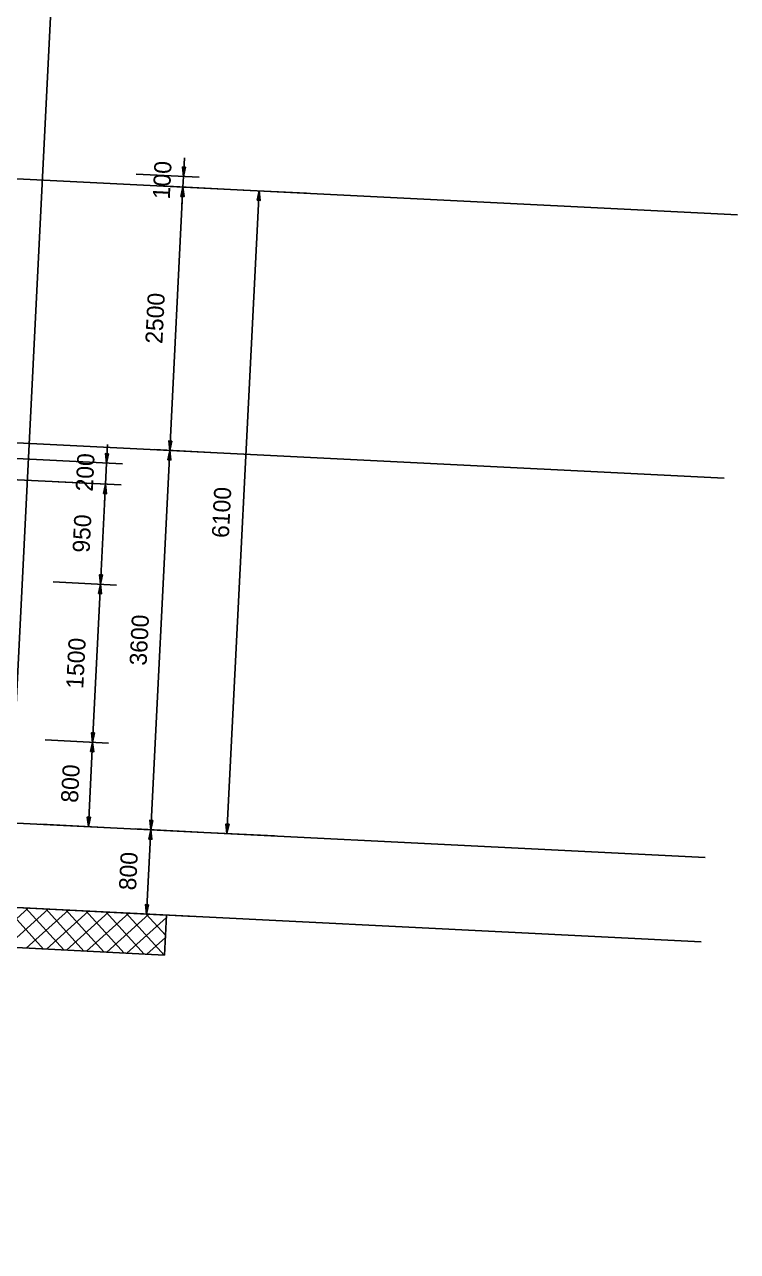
# Model space of a CAD drawing. Extents: x 549999 to 550212, y 1838161 to 1838467.
# Drawn here: x 550130.71 to 550137.47, y 1838233.41 to 1838245.04 of the extents above; entities that cross this region are included whole.
import ezdxf

# ---------------------------------------------------------------- set-up
doc = ezdxf.new("R2010")
doc.units = 0
for name, color, linetype in [('Level 11', 7, 'Continuous'), ('Level 18', 7, 'Continuous'), ('Level 20', 7, 'Continuous'), ('Level 28', 7, 'Continuous')]:
    doc.layers.add(name, color=color, linetype=linetype)

msp = doc.modelspace()

# ---------------------------------------------------------------- linework, layer by layer
at = {"layer": 'Level 11'}
for p, q in [((550130.349, 1838236.303), (550130.747, 1838236.664)), ((550130.894, 1838236.276), (550130.533, 1838236.675)), ((550130.539, 1838236.294), (550130.938, 1838236.654)), ((550131.085, 1838236.267), (550130.724, 1838236.665)), ((550130.73, 1838236.284), (550131.129, 1838236.645)), ((550131.275, 1838236.257), (550130.915, 1838236.656)), ((550131.466, 1838236.248), (550131.106, 1838236.646)), ((550130.921, 1838236.275), (550131.319, 1838236.635)), ((550131.111, 1838236.265), (550131.51, 1838236.626)), ((550131.657, 1838236.238), (550131.296, 1838236.637)), ((550131.302, 1838236.256), (550131.701, 1838236.616)), ((550131.847, 1838236.228), (550131.487, 1838236.627)), ((550131.493, 1838236.246), (550131.891, 1838236.607)), ((550132.038, 1838236.219), (550131.678, 1838236.617)), ((550131.683, 1838236.237), (550132.059, 1838236.576)), ((550132.05, 1838236.406), (550131.868, 1838236.608)), ((550132.06, 1838236.597), (550132.059, 1838236.598)), ((550131.874, 1838236.227), (550132.049, 1838236.386))]:
    msp.add_line(p, q, dxfattribs=at)
at = {"layer": 'Level 18'}
for p, q in [((550108.624, 1838244.679), (550137.471, 1838243.236)), ((550108.499, 1838242.182), (550137.346, 1838240.74)), ((550108.319, 1838238.586), (550137.166, 1838237.144)), ((550108.279, 1838237.787), (550137.126, 1838236.345))]:
    msp.add_line(p, q, dxfattribs=at)
at = {"layer": 'Level 20'}
for p, q in [((550126.746, 1838160.837), (550132.841, 1838282.755)), ((550070.607, 1838243.926), (550131.641, 1838240.875)), ((550132.229, 1838243.777), (550132.22, 1838243.599)), ((550070.597, 1838243.726), (550131.631, 1838240.675)), ((550131.771, 1838243.622), (550132.37, 1838243.592)), ((550132.665, 1838243.477), (550132.066, 1838243.507)), ((550132.665, 1838243.477), (550132.066, 1838243.507)), ((550132.22, 1838243.599), (550132.215, 1838243.499)), ((550132.215, 1838243.499), (550132.091, 1838241.002)), ((550132.206, 1838243.321), (550132.215, 1838243.499)), ((550132.937, 1838243.463), (550132.632, 1838237.371)), ((550133.386, 1838243.441), (550132.787, 1838243.471)), ((550131.5, 1838241.06), (550131.491, 1838240.882)), ((550132.091, 1838241.002), (550131.911, 1838237.407)), ((550132.54, 1838240.98), (550131.941, 1838241.01)), ((550132.54, 1838240.98), (550131.941, 1838241.01)), ((550131.481, 1838240.682), (550131.491, 1838240.882)), ((550131.032, 1838240.705), (550131.631, 1838240.675)), ((550131.434, 1838239.734), (550131.481, 1838240.682)), ((550131.472, 1838240.504), (550131.481, 1838240.682)), ((550130.984, 1838239.756), (550131.584, 1838239.726)), ((550130.984, 1838239.756), (550131.584, 1838239.726)), ((550131.359, 1838238.235), (550131.434, 1838239.734)), ((550130.909, 1838238.258), (550131.509, 1838238.228)), ((550130.909, 1838238.258), (550131.509, 1838238.228)), ((550131.319, 1838237.436), (550131.359, 1838238.235)), ((550130.869, 1838237.459), (550131.469, 1838237.429)), ((550132.36, 1838237.384), (550131.761, 1838237.414)), ((550132.36, 1838237.384), (550131.761, 1838237.414)), ((550131.911, 1838237.407), (550131.871, 1838236.608)), ((550133.082, 1838237.348), (550132.482, 1838237.378)), ((550132.32, 1838236.585), (550131.721, 1838236.615))]:
    msp.add_line(p, q, dxfattribs=at)
for points in [[(550132.24, 1838243.687), (550132.22, 1838243.599), (550132.21, 1838243.689)], [(550132.196, 1838243.411), (550132.215, 1838243.499), (550132.226, 1838243.409)], [(550132.196, 1838243.411), (550132.215, 1838243.499), (550132.226, 1838243.409)], [(550132.917, 1838243.375), (550132.937, 1838243.463), (550132.947, 1838243.373)], [(550132.11, 1838241.091), (550132.091, 1838241.002), (550132.08, 1838241.092)], [(550131.51, 1838240.971), (550131.491, 1838240.882), (550131.481, 1838240.972)], [(550132.071, 1838240.914), (550132.091, 1838241.002), (550132.101, 1838240.912)], [(550131.462, 1838240.594), (550131.481, 1838240.682), (550131.492, 1838240.592)], [(550131.462, 1838240.594), (550131.481, 1838240.682), (550131.492, 1838240.592)], [(550131.453, 1838239.822), (550131.434, 1838239.734), (550131.423, 1838239.823)], [(550131.414, 1838239.645), (550131.434, 1838239.734), (550131.444, 1838239.644)], [(550131.378, 1838238.324), (550131.359, 1838238.235), (550131.348, 1838238.325)], [(550131.339, 1838238.147), (550131.359, 1838238.235), (550131.369, 1838238.145)], [(550131.338, 1838237.525), (550131.319, 1838237.436), (550131.308, 1838237.526)], [(550131.93, 1838237.495), (550131.911, 1838237.407), (550131.9, 1838237.497)], [(550132.652, 1838237.459), (550132.632, 1838237.371), (550132.622, 1838237.461)], [(550131.891, 1838237.318), (550131.911, 1838237.407), (550131.921, 1838237.317)], [(550131.89, 1838236.696), (550131.871, 1838236.608), (550131.86, 1838236.698)]]:
    msp.add_lwpolyline(points, close=True, dxfattribs=at)
at = {"layer": 'Level 28'}
for p, q in [((550132.06, 1838236.598), (550129.618, 1838236.72)), ((550132.041, 1838236.219), (550132.06, 1838236.598)), ((550129.599, 1838236.341), (550132.041, 1838236.219))]:
    msp.add_line(p, q, dxfattribs=at)

# ---------------------------------------------------------------- texts
at = {"layer": 'Level 20'}
for s, p in [('100', (550132.09, 1838243.38)), ('2500', (550132.02, 1838242.01)), ('200', (550131.36, 1838240.61)), ('6100', (550132.65, 1838240.17)), ('950', (550131.33, 1838240.03)), ('3600', (550131.87, 1838238.96)), ('1500', (550131.27, 1838238.74)), ('800', (550131.22, 1838237.66)), ('800', (550131.77, 1838236.83))]:
    msp.add_text(s, height=0.1622, rotation=87.138, dxfattribs=at).set_placement(p)

doc.saveas('drawing.dxf')
